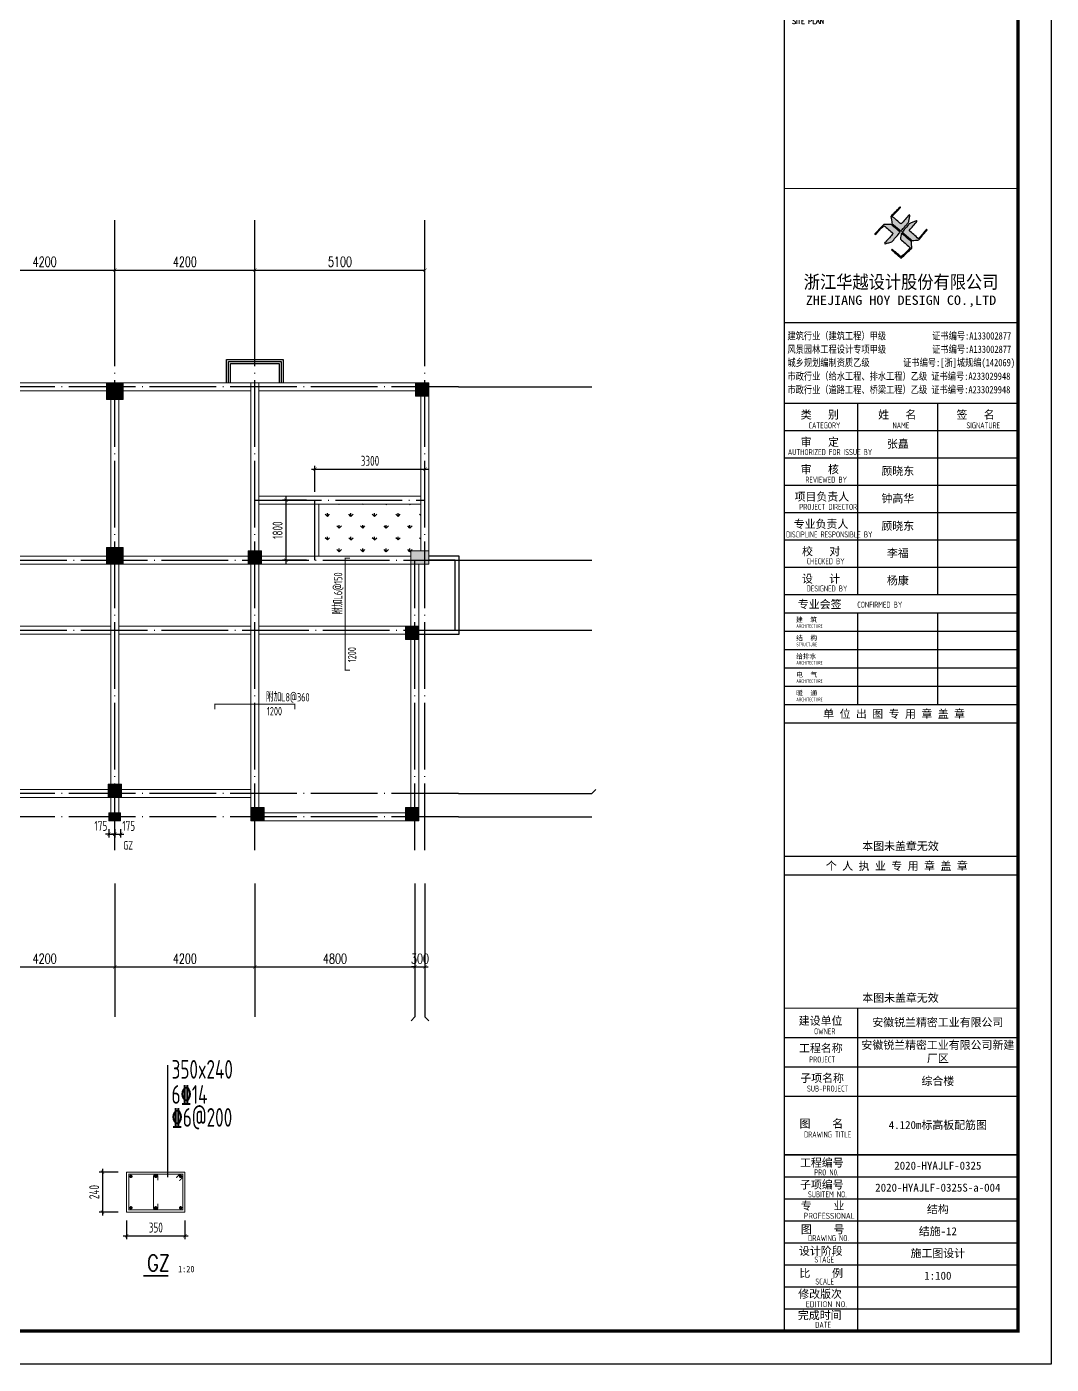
# Model space of a CAD drawing. Extents: x -638872 to -278819, y -139534 to 213996.
# Drawn here: x -489560 to -458845, y -98713 to -58603 of the extents above; entities that cross this region are included whole.
import ezdxf
from ezdxf.enums import TextEntityAlignment as Align

# ---------------------------------------------------------------- set-up
doc = ezdxf.new("R2010")
doc.units = 0
doc.header["$LTSCALE"] = 1000
doc.header["$MEASUREMENT"] = 0
doc.linetypes.add('DOTE', pattern=[2.42, 2, -0.2, 0.02, -0.2])
doc.linetypes.add('线型3', pattern=[500, 300, -200])
doc.layers.get('0').update_dxf_attribs({"linetype": 'CONTINUOUS'})
doc.layers.get('Defpoints').update_dxf_attribs({"linetype": 'CONTINUOUS'})
for name, color, linetype in [('AXIS', 171, 'CONTINUOUS'), ('DIM_SYMB', 3, 'CONTINUOUS'), ('DOTE', 14, 'DOTE'), ('PUB_TEXT', 7, 'CONTINUOUS'), ('PUB_TITLE', 171, 'CONTINUOUS'), ('S_WALL', 9, 'CONTINUOUS'), ('TEXT', 7, 'CONTINUOUS'), ('TK', 4, 'CONTINUOUS'), ('室外线条', 151, 'CONTINUOUS'), ('栏杆', 144, 'CONTINUOUS')]:
    doc.layers.add(name, color=color, linetype=linetype)
for name, color, linetype, lineweight in [('COLU', 7, 'CONTINUOUS', 0), ('COLU_HATCH', 251, 'CONTINUOUS', 0), ('DIM', 3, 'CONTINUOUS', 0), ('FLOOR_UP_REIN', 13, 'CONTINUOUS', 0), ('FLOOR_UP_TEXT', 7, 'CONTINUOUS', 0), ('REIND', 1, 'CONTINUOUS', 0), ('REINL', 1, 'CONTINUOUS', 0), ('梁', 4, 'CONTINUOUS', 18), ('梁原位标注', 7, 'CONTINUOUS', 25), ('梁虚线', 134, '线型3', 18)]:
    doc.layers.add(name, color=color, linetype=linetype, lineweight=lineweight)
doc.styles.add('-宋体', font='', dxfattribs={"width": 0.8})
doc.styles.add('_HZTXT', font='txt.shx', dxfattribs={"width": 0.6, "bigfont": 'HZTXT.shx'})
doc.styles.add('_TCH_DIM_T3', font='SIMPLEX', dxfattribs={"width": 0.705882, "bigfont": 'GBCBIG'})
doc.styles.add('FromPkpm', font='Pkpmeng', dxfattribs={"width": 0.7, "bigfont": 'hztxt'})
doc.styles.add('HT', font='simhei.ttf', dxfattribs={"width": 0.8})
doc.styles.add('ROMANS', font='romans', dxfattribs={"width": 0.65, "height": 231.275})
doc.styles.add('TSSD_Dimension', font='tssdeng.shx', dxfattribs={"width": 0.7, "bigfont": 'hztxt.shx'})
doc.styles.add('TSSD_REIN', font='tssdeng.shx', dxfattribs={"width": 0.7, "bigfont": 'tssdchn.shx'})
doc.styles.add('YAYA', font='', dxfattribs={"width": 0.8, "height": 1})
doc.styles.add('图签宋体', font='', dxfattribs={"height": 300})
doc.styles.add('图签黑体', font='simhei.ttf', dxfattribs={"height": 550})
doc.styles.get('-宋体').set_extended_font_data('SimSun')
doc.styles.get('YAYA').set_extended_font_data('SimSun')
doc.styles.get('图签宋体').set_extended_font_data('NSimSun')
doc.dimstyles.new('_TCH_ARCH&&100', dxfattribs={"dimtxt": 297.5, "dimasz": 100, "dimexe": 250, "dimexo": 300, "dimgap": 100, "dimtad": 1, "dimdec": 0, "dimzin": 0, "dimdsep": 46, "dimtxsty": '_TCH_DIM_T3', "dimblk": 'ARCHTICK', "dimcen": 0.09, "dimclrt": 7, "dimazin": 2, "dimtfac": 1, "dimtdec": 0, "dimtix": 1, "dimtmove": 2, "dimatfit": 3, "dimfxl": 0, "dimtolj": 1, "dimtzin": 0, "dimarcsym": 0})
doc.dimstyles.new('TSSD_100_100', dxfattribs={"dimtxt": 300, "dimasz": 100, "dimexe": 100, "dimexo": 250, "dimgap": 100, "dimtad": 1, "dimdec": 0, "dimzin": 0, "dimdsep": 46, "dimtxsty": 'TSSD_Dimension', "dimblk": 'ARCHTICK', "dimblk1": 'ARCHTICK', "dimblk2": 'ARCHTICK', "dimcen": 0, "dimdle": 100, "dimclrt": 7, "dimadec": 0, "dimazin": 0, "dimtfac": 1, "dimtdec": 0, "dimtix": 1, "dimtmove": 2, "dimatfit": 3, "dimfxl": 0, "dimtolj": 1, "dimtzin": 0, "dimarcsym": 0})

# ---------------------------------------------------------------- blocks, each defined once
blk = doc.blocks.new('_ArchTick')
at = {"color": 0, "linetype": 'ByBlock', "const_width": 0.15}
blk.add_lwpolyline([(-0.5, -0.5), (0.5, 0.5)], dxfattribs=at)
blk = doc.blocks.new('*D433')
at = {"layer": 'Defpoints', "color": 0}
for p in [(-486567, -92949), (-487289, -94149), (-486567, -94149)]:
    blk.add_point(p, dxfattribs=at)
at = {"layer": 'DIM', "color": 0, "lineweight": -2}
for p, q in [((-486817, -92949), (-487389, -92949)), ((-487289, -92849), (-487289, -94249)), ((-486817, -94149), (-487389, -94149))]:
    blk.add_line(p, q, dxfattribs=at)
at = {"layer": 'DIM', "color": 0, "lineweight": -2, "xscale": 100, "yscale": 100, "zscale": 100}
for p, rotation in [((-487289, -92949), 90), ((-487289, -94149), 270)]:
    blk.add_blockref('_ArchTick', p, dxfattribs=dict(at, rotation=rotation))
at = {"layer": 'DIM', "color": 7, "insert": (-487539, -93549), "char_height": 300, "attachment_point": 5, "rotation": 90, "style": 'TSSD_Dimension'}
blk.add_mtext('\\A1;240', dxfattribs=at)
blk = doc.blocks.new('*D434')
at = {"layer": 'Defpoints', "color": 0}
for p in [(-486567, -94149), (-484817, -94149), (-484817, -94863)]:
    blk.add_point(p, dxfattribs=at)
at = {"layer": 'DIM', "color": 0, "lineweight": -2}
for p, q in [((-486567, -94399), (-486567, -94963)), ((-484817, -94399), (-484817, -94963)), ((-486667, -94863), (-484717, -94863))]:
    blk.add_line(p, q, dxfattribs=at)
at = {"layer": 'DIM', "color": 0, "lineweight": -2, "xscale": 100, "yscale": 100, "zscale": 100, "rotation": 180}
blk.add_blockref('_ArchTick', (-486567, -94863), dxfattribs=at)
at = {"layer": 'DIM', "color": 0, "lineweight": -2, "xscale": 100, "yscale": 100, "zscale": 100}
blk.add_blockref('_ArchTick', (-484817, -94863), dxfattribs=at)
at = {"layer": 'DIM', "color": 7, "insert": (-485692, -94613), "char_height": 300, "attachment_point": 5, "style": 'TSSD_Dimension'}
blk.add_mtext('\\A1;350', dxfattribs=at)
blk = doc.blocks.new('*D445')
at = {"layer": 'Defpoints', "color": 0}
for p in [(-487096, -82419), (-486921, -82419), (-486921, -82817)]:
    blk.add_point(p, dxfattribs=at)
at = {"layer": 'DIM', "color": 0, "lineweight": -2}
for p, q in [((-487096, -82817), (-487196, -82817)), ((-487096, -82669), (-487096, -82917)), ((-487096, -82817), (-486921, -82817)), ((-486921, -82669), (-486921, -82917)), ((-486921, -82817), (-486821, -82817))]:
    blk.add_line(p, q, dxfattribs=at)
at = {"layer": 'DIM', "color": 0, "lineweight": -2, "xscale": 100, "yscale": 100, "zscale": 100}
blk.add_blockref('_ArchTick', (-487096, -82817), dxfattribs=at)
at = {"layer": 'DIM', "color": 0, "lineweight": -2, "xscale": 100, "yscale": 100, "zscale": 100, "rotation": 180}
blk.add_blockref('_ArchTick', (-486921, -82817), dxfattribs=at)
at = {"layer": 'DIM', "color": 7, "insert": (-487338, -82567), "char_height": 300, "attachment_point": 5, "style": 'TSSD_Dimension'}
blk.add_mtext('\\A1;175', dxfattribs=at)
blk = doc.blocks.new('*D446')
at = {"layer": 'Defpoints', "color": 0}
for p in [(-486921, -82419), (-486746, -82419), (-486746, -82817)]:
    blk.add_point(p, dxfattribs=at)
at = {"layer": 'DIM', "color": 0, "lineweight": -2}
for p, q in [((-486921, -82817), (-487021, -82817)), ((-486921, -82669), (-486921, -82917)), ((-486921, -82817), (-486746, -82817)), ((-486746, -82669), (-486746, -82917)), ((-486746, -82817), (-486646, -82817))]:
    blk.add_line(p, q, dxfattribs=at)
at = {"layer": 'DIM', "color": 0, "lineweight": -2, "xscale": 100, "yscale": 100, "zscale": 100}
blk.add_blockref('_ArchTick', (-486921, -82817), dxfattribs=at)
at = {"layer": 'DIM', "color": 0, "lineweight": -2, "xscale": 100, "yscale": 100, "zscale": 100, "rotation": 180}
blk.add_blockref('_ArchTick', (-486746, -82817), dxfattribs=at)
at = {"layer": 'DIM', "color": 7, "insert": (-486504, -82567), "char_height": 300, "attachment_point": 5, "style": 'TSSD_Dimension'}
blk.add_mtext('\\A1;175', dxfattribs=at)
blk = doc.blocks.new('*D452')
at = {"layer": 'Defpoints', "color": 0}
for p in [(-480921, -72799), (-481791, -74599), (-480921, -74599)]:
    blk.add_point(p, dxfattribs=at)
at = {"layer": 'DIM', "color": 0, "lineweight": -2}
for p, q in [((-481171, -72799), (-481891, -72799)), ((-481791, -72699), (-481791, -74699)), ((-481171, -74599), (-481891, -74599))]:
    blk.add_line(p, q, dxfattribs=at)
at = {"layer": 'DIM', "color": 0, "lineweight": -2, "xscale": 100, "yscale": 100, "zscale": 100}
for p, rotation in [((-481791, -72799), 90), ((-481791, -74599), 270)]:
    blk.add_blockref('_ArchTick', p, dxfattribs=dict(at, rotation=rotation))
at = {"layer": 'DIM', "color": 7, "insert": (-482041, -73699), "char_height": 300, "attachment_point": 5, "rotation": 90, "style": 'TSSD_Dimension'}
blk.add_mtext('\\A1;1800', dxfattribs=at)
blk = doc.blocks.new('*D453')
at = {"layer": 'Defpoints', "color": 0}
for p in [(-477621, -71871), (-480921, -72799), (-477621, -72799)]:
    blk.add_point(p, dxfattribs=at)
at = {"layer": 'DIM', "color": 0, "lineweight": -2}
for p, q in [((-480921, -72549), (-480921, -71771)), ((-477621, -72549), (-477621, -71771)), ((-481021, -71871), (-477521, -71871))]:
    blk.add_line(p, q, dxfattribs=at)
at = {"layer": 'DIM', "color": 0, "lineweight": -2, "xscale": 100, "yscale": 100, "zscale": 100, "rotation": 180}
blk.add_blockref('_ArchTick', (-480921, -71871), dxfattribs=at)
at = {"layer": 'DIM', "color": 0, "lineweight": -2, "xscale": 100, "yscale": 100, "zscale": 100}
blk.add_blockref('_ArchTick', (-477621, -71871), dxfattribs=at)
at = {"layer": 'DIM', "color": 7, "insert": (-479271, -71621), "char_height": 300, "attachment_point": 5, "style": 'TSSD_Dimension'}
blk.add_mtext('\\A1;3300', dxfattribs=at)
blk = doc.blocks.new('A$C053D6479')
at = {"layer": 'PUB_TITLE'}
h = blk.add_hatch(color=256, dxfattribs=at)
h.dxf.hatch_style = 1
edge = h.paths.add_edge_path()
edge.add_spline(control_points=[(1026, 827), (1105, 920), (1188, 1008), (1266, 1102)], knot_values=[13, 13, 13, 13, 14, 14, 14, 14], degree=3, periodic=0)
edge.add_spline(control_points=[(1266, 1102), (1258, 1111), (1249, 1119), (1239, 1116)], knot_values=[12, 12, 12, 12, 13, 13, 13, 13], degree=3, periodic=0)
edge.add_spline(control_points=[(1239, 1116), (1210, 1107), (1179, 1092), (1144, 1077)], knot_values=[11, 11, 11, 11, 12, 12, 12, 12], degree=3, periodic=0)
edge.add_spline(control_points=[(1144, 1077), (1109, 1063), (1069, 1053), (1047, 1038)], knot_values=[10, 10, 10, 10, 11, 11, 11, 11], degree=3, periodic=0)
edge.add_spline(control_points=[(1047, 1038), (1028, 1026), (1007, 992), (991, 972)], knot_values=[9, 9, 9, 9, 10, 10, 10, 10], degree=3, periodic=0)
edge.add_spline(control_points=[(991, 972), (942, 913), (899, 868), (849, 810)], knot_values=[8, 8, 8, 8, 9, 9, 9, 9], degree=3, periodic=0)
edge.add_spline(control_points=[(849, 810), (842, 801), (822, 776), (822, 775)], knot_values=[7, 7, 7, 7, 8, 8, 8, 8], degree=3, periodic=0)
edge.add_spline(control_points=[(822, 775), (823, 771), (848, 752), (859, 744)], knot_values=[6, 6, 6, 6, 7, 7, 7, 7], degree=3, periodic=0)
edge.add_spline(control_points=[(859, 744), (949, 670), (1035, 592), (1122, 521)], knot_values=[5, 5, 5, 5, 6, 6, 6, 6], degree=3, periodic=0)
edge.add_spline(control_points=[(1122, 521), (1153, 527), (1185, 530), (1217, 533)], knot_values=[4, 4, 4, 4, 5, 5, 5, 5], degree=3, periodic=0)
edge.add_spline(control_points=[(1217, 533), (1246, 535), (1293, 532), (1316, 542)], knot_values=[3, 3, 3, 3, 4, 4, 4, 4], degree=3, periodic=0)
edge.add_spline(control_points=[(1316, 542), (1327, 547), (1338, 565), (1349, 579)], knot_values=[2, 2, 2, 2, 3, 3, 3, 3], degree=3, periodic=0)
edge.add_spline(control_points=[(1349, 579), (1423, 670), (1507, 759), (1572, 848)], knot_values=[1, 1, 1, 1, 2, 2, 2, 2], degree=3, periodic=0)
edge.add_spline(control_points=[(1572, 848), (1564, 852), (1561, 861), (1551, 862)], knot_values=[0, 0, 0, 0, 1, 1, 1, 1], degree=3, periodic=0)
edge.add_spline(control_points=[(1551, 862), (1469, 769), (1393, 671), (1310, 579)], knot_values=[15, 15, 15, 15, 16, 16, 16, 16], degree=3, periodic=0)
edge.add_spline(control_points=[(1310, 579), (1216, 662), (1118, 742), (1026, 827)], knot_values=[14, 14, 14, 14, 15, 15, 15, 15], degree=3, periodic=0)
at = {"layer": 'TK'}
h = blk.add_hatch(color=256, dxfattribs=at)
h.dxf.hatch_style = 2
edge = h.paths.add_edge_path()
edge.add_spline(control_points=[(906, 946), (906, 946), (906, 946), (866, 899), (814, 839), (806, 829), (789, 806), (787, 806), (777, 804), (728, 856), (719, 864), (651, 922), (580, 978), (514, 1036), (509, 1106), (488, 1176), (479, 1247), (570, 1343), (663, 1436), (758, 1526), (764, 1523), (768, 1518), (774, 1515), (693, 1422), (599, 1343), (520, 1249), (607, 1171), (698, 1096), (789, 1021), (874, 1109), (950, 1206), (1031, 1298), (1066, 1286), (1054, 1262), (1045, 1224), (1036, 1188), (1031, 1158), (1024, 1121), (1020, 1104), (1017, 1085), (1012, 1071), (1004, 1052), (976, 1026), (956, 1003), (906, 946)], knot_values=[-1, 0, 0, 0, 0, 0.0001, 1, 1, 1, 2, 2, 2, 3, 3, 3, 4, 4, 4, 5, 5, 5, 6, 6, 6, 7, 7, 7, 8, 8, 8, 9, 9, 9, 10, 10, 10, 11, 11, 11, 12, 12, 12, 13, 13, 13, 14, 14, 14, 14], degree=3, periodic=0)
h = blk.add_hatch(color=256, dxfattribs=at)
h.dxf.hatch_style = 2
edge = h.paths.add_edge_path()
edge.add_spline(control_points=[(291, 452), (291, 452), (291, 452), (313, 470), (322, 480), (400, 566), (477, 652), (553, 736), (460, 815), (366, 894), (270, 970), (183, 883), (101, 791), (16, 703), (-18, 714), (9, 735), (28, 755), (103, 838), (192, 930), (266, 1005), (319, 1009), (387, 1005), (442, 1007), (456, 1008), (472, 1011), (485, 1007), (507, 1000), (534, 967), (555, 949), (624, 891), (699, 833), (760, 773), (689, 691), (614, 604), (539, 517), (529, 505), (516, 487), (506, 482), (492, 475), (469, 472), (452, 467), (416, 456), (383, 448), (342, 438), (323, 433), (297, 422), (293, 440), (291, 452)], knot_values=[-1, 0, 0, 0, 0, 0.0001, 1, 1, 1, 2, 2, 2, 3, 3, 3, 4, 4, 4, 5, 5, 5, 6, 6, 6, 7, 7, 7, 8, 8, 8, 9, 9, 9, 10, 10, 10, 11, 11, 11, 12, 12, 12, 13, 13, 13, 14, 14, 14, 15, 15, 15, 15], degree=3, periodic=0)
h = blk.add_hatch(color=256, dxfattribs=at)
h.dxf.hatch_style = 2
edge = h.paths.add_edge_path()
edge.add_spline(control_points=[(662, 103), (662, 103), (662, 103), (616, 143), (568, 186), (545, 207), (518, 224), (499, 250), (501, 259), (511, 261), (516, 267), (609, 192), (696, 111), (785, 33), (883, 118), (977, 208), (1070, 298), (992, 373), (892, 456), (803, 534), (791, 544), (768, 561), (766, 569), (761, 588), (776, 634), (780, 655), (785, 690), (788, 721), (795, 746), (897, 661), (998, 576), (1097, 490), (1100, 425), (1106, 361), (1107, 294), (1018, 207), (925, 121), (830, 33), (818, 21), (800, 0), (787, 0), (768, -1), (725, 49), (712, 60), (662, 103)], knot_values=[-1, 0, 0, 0, 0, 0.0001, 1, 1, 1, 2, 2, 2, 3, 3, 3, 4, 4, 4, 5, 5, 5, 6, 6, 6, 7, 7, 7, 8, 8, 8, 9, 9, 9, 10, 10, 10, 11, 11, 11, 12, 12, 12, 13, 13, 13, 14, 14, 14, 14], degree=3, periodic=0)
for points, knots in [([(1031, 1298), (1066, 1286), (1054, 1262), (1045, 1224), (1036, 1188), (1031, 1158), (1024, 1121), (1020, 1104), (1017, 1085), (1012, 1071), (1004, 1052), (976, 1026), (956, 1003), (906, 946), (866, 899), (814, 839), (806, 829), (789, 806), (787, 806), (777, 804), (728, 856), (719, 864), (651, 922), (580, 978), (514, 1036), (509, 1106), (488, 1176), (479, 1247), (570, 1343), (663, 1436), (758, 1526), (764, 1523), (768, 1518), (774, 1515), (693, 1422), (599, 1343), (520, 1249), (607, 1171), (698, 1096), (789, 1021), (874, 1109), (950, 1206), (1031, 1298)], [0, 0, 0, 0, 1, 1, 1, 2, 2, 2, 3, 3, 3, 4, 4, 4, 5, 5, 5, 6, 6, 6, 7, 7, 7, 8, 8, 8, 9, 9, 9, 10, 10, 10, 11, 11, 11, 12, 12, 12, 13, 13, 13, 14, 14, 14, 14]), ([(555, 949), (624, 891), (699, 833), (760, 773), (689, 691), (614, 604), (539, 517), (529, 505), (516, 487), (506, 482), (492, 475), (469, 472), (452, 467), (416, 456), (383, 448), (342, 438), (323, 433), (297, 422), (293, 440), (291, 452), (313, 470), (322, 480), (400, 566), (477, 652), (553, 736), (460, 815), (366, 894), (270, 970), (183, 883), (101, 791), (16, 703), (-18, 714), (9, 735), (28, 755), (103, 838), (192, 930), (266, 1005), (319, 1009), (387, 1005), (442, 1007), (456, 1008), (472, 1011), (485, 1007), (507, 1000), (534, 967), (555, 949)], [0, 0, 0, 0, 1, 1, 1, 2, 2, 2, 3, 3, 3, 4, 4, 4, 5, 5, 5, 6, 6, 6, 7, 7, 7, 8, 8, 8, 9, 9, 9, 10, 10, 10, 11, 11, 11, 12, 12, 12, 13, 13, 13, 14, 14, 14, 15, 15, 15, 15]), ([(1551, 862), (1561, 861), (1564, 852), (1572, 848), (1507, 759), (1423, 670), (1349, 579), (1338, 565), (1327, 547), (1316, 542), (1293, 532), (1246, 535), (1217, 533), (1185, 530), (1153, 527), (1122, 521), (1035, 592), (949, 670), (859, 744), (848, 752), (823, 771), (822, 775), (822, 776), (842, 801), (849, 810), (899, 868), (942, 913), (991, 972), (1007, 992), (1028, 1026), (1047, 1038), (1069, 1053), (1109, 1063), (1144, 1077), (1179, 1092), (1210, 1107), (1239, 1116), (1249, 1119), (1258, 1111), (1266, 1102), (1188, 1008), (1105, 920), (1026, 827), (1118, 742), (1216, 662), (1310, 579), (1393, 671), (1469, 769), (1551, 862)], [0, 0, 0, 0, 1, 1, 1, 2, 2, 2, 3, 3, 3, 4, 4, 4, 5, 5, 5, 6, 6, 6, 7, 7, 7, 8, 8, 8, 9, 9, 9, 10, 10, 10, 11, 11, 11, 12, 12, 12, 13, 13, 13, 14, 14, 14, 15, 15, 15, 16, 16, 16, 16]), ([(1097, 490), (1100, 425), (1106, 361), (1107, 294), (1018, 207), (925, 121), (830, 33), (818, 21), (800, 0), (787, 0), (768, -1), (725, 49), (712, 60), (662, 103), (616, 143), (568, 186), (545, 207), (518, 224), (499, 250), (501, 259), (511, 261), (516, 267), (609, 192), (696, 111), (785, 33), (883, 118), (977, 208), (1070, 298), (992, 373), (892, 456), (803, 534), (791, 544), (768, 561), (766, 569), (761, 588), (776, 634), (780, 655), (785, 690), (788, 721), (795, 746), (897, 661), (998, 576), (1097, 490)], [0, 0, 0, 0, 1, 1, 1, 2, 2, 2, 3, 3, 3, 4, 4, 4, 5, 5, 5, 6, 6, 6, 7, 7, 7, 8, 8, 8, 9, 9, 9, 10, 10, 10, 11, 11, 11, 12, 12, 12, 13, 13, 13, 14, 14, 14, 14])]:
    blk.add_open_spline(points, degree=3, knots=knots, dxfattribs=at)
blk = doc.blocks.new('GeYuanFrame_84261806', base_point=(18.76, 4.34))
at = {"layer": 'PUB_TITLE'}
for points in [[(703.76, 235.14), (703.76, 292.54)], [(727.76, 235.14), (727.76, 292.54)], [(703.76, 202.14), (703.76, 229.64)], [(727.76, 202.14), (727.76, 229.64)], [(703.76, 14.34), (703.76, 111.14)]]:
    blk.add_lwpolyline(points, dxfattribs=at)
at = {"layer": 'TK'}
for p, q in [((43.76, 414.34), (751.76, 414.34)), ((681.76, 316.74), (751.76, 316.74)), ((681.76, 284.34), (751.76, 284.34)), ((681.76, 276.14), (751.76, 276.14)), ((681.76, 267.94), (751.76, 267.94)), ((681.76, 259.74), (751.76, 259.74)), ((681.76, 251.54), (751.76, 251.54)), ((681.76, 243.34), (751.76, 243.34)), ((681.76, 235.14), (751.76, 235.14)), ((681.76, 235.14), (751.76, 235.14)), ((681.76, 102.34), (751.76, 102.34)), ((681.76, 93.54), (751.76, 93.54)), ((681.76, 84.74), (703.76, 84.74)), ((681.76, 84.74), (751.76, 84.74)), ((681.76, 67.18), (751.76, 67.18)), ((681.76, 67.14), (751.76, 67.14)), ((681.76, 60.58), (751.76, 60.58)), ((681.76, 53.98), (751.76, 53.98)), ((681.76, 47.38), (751.76, 47.38)), ((681.76, 40.78), (751.76, 40.78)), ((681.76, 34.18), (751.76, 34.18)), ((681.76, 27.58), (751.76, 27.58)), ((681.76, 20.98), (751.76, 20.98)), ((681.76, 14.34), (751.76, 14.34))]:
    blk.add_line(p, q, dxfattribs=at)
for points in [[(18.76, 424.34), (761.76, 424.34), (761.76, 4.34), (18.76, 4.34), (18.76, 424.34)], [(681.76, 292.54), (751.76, 292.54)], [(681.76, 235.14), (751.76, 235.14)], [(681.76, 229.64), (751.76, 229.64)], [(681.76, 224.14), (751.76, 224.14)], [(681.76, 218.64), (751.76, 218.64)], [(681.76, 213.14), (751.76, 213.14)], [(681.76, 207.64), (751.76, 207.64)], [(681.76, 202.14), (751.76, 202.14)], [(681.76, 196.64), (751.76, 196.64)], [(681.76, 151.14), (751.76, 151.14)]]:
    blk.add_lwpolyline(points, dxfattribs=at)
at = {"layer": 'TK', "const_width": 1}
blk.add_lwpolyline([(751.76, 414.34), (43.76, 414.34), (43.76, 14.34), (751.76, 14.34)], close=True, dxfattribs=at)
at = {"layer": 'TK'}
for points, const_width in [([(681.76, 414.34), (681.76, 14.34)], 0.4), ([(681.76, 356.95), (751.76, 356.95)], 0.35), ([(681.76, 292.54), (751.76, 292.54)], 0.35), ([(681.76, 292.54), (751.76, 292.54)], 0.35), ([(681.76, 235.14), (751.76, 235.14)], 0.35), ([(681.76, 202.14), (751.76, 202.14)], 0.35), ([(681.76, 156.64), (751.76, 156.64)], 0.35), ([(681.76, 111.14), (751.76, 111.14)], 0.35), ([(681.76, 67.18), (751.76, 67.18)], 0.35)]:
    blk.add_lwpolyline(points, dxfattribs=dict(at, const_width=const_width))
at = {"layer": 'PUB_TITLE', "xscale": 0.01000000000021828, "yscale": 0.01000000000021828, "zscale": 0.01}
blk.add_blockref('A$C053D6479', (708.86, 336.08), dxfattribs=at)
at = {"layer": 'TK', "style": '图签宋体'}
for s, height, p in [('总平面', 2.4, (683.9, 409.1)), ('类   别', 2.4, (686.65, 287.9)), ('姓   名', 2.4, (709.87, 287.9)), ('签   名', 2.4, (733.35, 287.9)), ('审   定', 2.4, (686.65, 279.7)), ('审   核', 2.4, (686.65, 271.5)), ('项目负责人', 2.4, (684.8, 263.3)), ('专业负责人', 2.4, (684.56, 255.1)), ('校   对', 2.4, (687.06, 246.9)), ('设   计', 2.4, (687.03, 238.7)), ('专业会签', 2.4, (685.79, 231.05)), ('建  筑', 1.44, (685.28, 226.92)), ('结  构', 1.44, (685.28, 221.42)), ('给排水', 1.44, (685.28, 215.92)), ('电  气', 1.44, (685.28, 210.42)), ('暖  通', 1.44, (685.28, 204.92)), ('单 位 出 图 专 用 章 盖 章', 2.4, (693.39, 198.16)), ('本图未盖章无效', 2.4, (705.1, 158.51)), ('个 人 执 业 专 用 章 盖 章', 2.4, (694.19, 152.58)), ('本图未盖章无效', 2.4, (705.1, 113.01)), ('建设单位', 2.4, (686.06, 106.14)), ('工程名称', 2.4, (686.14, 97.93)), ('子项名称', 2.4, (686.52, 88.95)), ('图    名', 2.4, (686.3, 75.3)), ('工程编号', 2.4, (686.44, 63.58)), ('子项编号', 2.4, (686.44, 57)), ('专    业', 2.4, (686.68, 50.69)), ('图    号', 2.4, (686.69, 43.58)), ('设计阶段', 2.4, (686.12, 37.12)), ('比    例', 2.4, (686.26, 30.44)), ('修改版次', 2.4, (685.91, 24.22)), ('完成时间', 2.4, (685.79, 17.83))]:
    blk.add_text(s, height=height, dxfattribs=at).set_placement(p)
at = {"layer": 'TK'}
for s, height, style, width, p in [('SITE PLAN', 1.697, 'ROMANS', 0.76, (684.02, 406.31)), ('建筑行业（建筑工程）甲级           证书编号:A133002877', 2.2, '-宋体', 0.8, (682.67, 311.64)), ('风景园林工程设计专项甲级           证书编号:A133002877', 2.2, '-宋体', 0.8, (682.67, 307.62)), ('城乡规划编制资质乙级        证书编号:[浙]城规编(142069)', 2.2, '-宋体', 0.8, (682.67, 303.63)), ('市政行业（给水工程、排水工程）乙级 证书编号:A233029948', 2.2, '-宋体', 0.8, (682.67, 299.55)), ('市政行业（道路工程、桥梁工程）乙级 证书编号:A233029948', 2.2, '-宋体', 0.8, (682.67, 295.5)), ('CATEGORY', 1.8, 'TSSD_REIN', 0.7, (688.99, 284.98)), ('NAME', 1.8, 'TSSD_REIN', 0.7, (714.18, 284.98)), ('SIGNATURE', 1.8, 'TSSD_REIN', 0.7, (736.34, 284.98)), ('AUTHORIZED FOR ISSUE BY', 1.8, 'TSSD_REIN', 0.7, (682.79, 276.98)), ('REVIEWED BY', 1.8, 'TSSD_REIN', 0.7, (688.03, 268.72)), ('PROJECT DIRECTOR', 1.8, 'TSSD_REIN', 0.7, (686.22, 260.55)), ('DISCIPLINE RESPONSIBLE BY', 1.8, 'TSSD_REIN', 0.7, (682.25, 252.28)), ('CHECKED BY', 1.8, 'TSSD_REIN', 0.7, (688.42, 244.25)), ('DESIGNED BY', 1.8, 'TSSD_REIN', 0.7, (688.43, 236.08)), ('CONFIRMED BY', 1.8, 'TSSD_REIN', 0.7, (703.61, 231.23)), ('ARCHITECTURE', 1.08, 'TSSD_REIN', 0.7, (685.32, 225.15)), ('STRUCTURE', 1.08, 'TSSD_REIN', 0.7, (685.32, 219.65)), ('ARCHITECTURE', 1.08, 'TSSD_REIN', 0.7, (685.32, 214.15)), ('ARCHITECTURE', 1.08, 'TSSD_REIN', 0.7, (685.32, 208.65)), ('ARCHITECTURE', 1.08, 'TSSD_REIN', 0.7, (685.32, 203.15)), ('OWNER', 1.8, 'TSSD_REIN', 0.7, (690.65, 103.29)), ('PROJECT', 1.8, 'TSSD_REIN', 0.7, (689.19, 94.83)), ('SUB-PROJECT', 1.8, 'TSSD_REIN', 0.7, (688.53, 86.11)), ('DRAWING TITLE', 1.8, 'TSSD_REIN', 0.7, (687.64, 72.34)), ('PRO N0.', 1.8, 'TSSD_REIN', 0.7, (690.68, 60.96)), ('SUBITEM NO.', 1.8, 'TSSD_REIN', 0.7, (688.82, 54.39)), ('PROFESSIONAL', 1.8, 'TSSD_REIN', 0.8, (687.55, 47.95)), ('DRAWING NO.', 1.8, 'TSSD_REIN', 0.7, (688.86, 41.26)), ('STAGE', 1.8, 'TSSD_REIN', 0.7, (690.76, 34.84)), ('SCALE', 1.8, 'TSSD_REIN', 0.7, (691.05, 28.23)), ('EDITION NO.', 1.8, 'TSSD_REIN', 0.8, (688.2, 21.45)), ('DATE', 1.8, 'TSSD_REIN', 0.7, (691, 15.26))]:
    blk.add_text(s, height=height, dxfattribs=dict(at, style=style, width=width)).set_placement(p)
for s, height, style, width, p in [('浙江华越设计股份有限公司', 3.96, 'HT', 0.9, (716.74, 328.97)), ('ZHEJIANG HOY DESIGN CO.,LTD', 2.8, '图签黑体', 1.11, (716.73, 323.1))]:
    blk.add_text(s, height=height, dxfattribs=dict(at, style=style, width=width)).set_placement(p, align=Align.MIDDLE)
at = {"layer": 'TK', "char_height": 2.4, "attachment_point": 5, "style": '图签宋体'}
for s, insert, width in [('张矗', (715.76, 280.21), 24), ('顾晓东', (715.76, 272.04), 24), ('钟高华', (715.76, 263.84), 24), ('顾晓东', (715.76, 255.57), 24), ('李福', (715.76, 247.44), 24), ('杨康', (715.76, 239.24), 24), ('安徽锐兰精密工业有限公司', (727.76, 106.74), 48), ('安徽锐兰精密工业有限公司新建厂区', (727.76, 97.94), 48), ('综合楼', (727.76, 89.14), 48), ('4.120m标高板配筋图', (727.76, 75.94), 48), ('2020-HYAJLF-0325', (727.76, 63.88), 48), ('2020-HYAJLF-0325S-a-004', (727.76, 57.28), 48), ('结构', (727.76, 50.68), 48), ('结施-12', (727.76, 44.08), 48), ('施工图设计', (727.76, 37.48), 48), ('1:100', (727.76, 30.88), 48)]:
    blk.add_mtext(s, dxfattribs=dict(at, insert=insert, width=width))
blk = doc.blocks.new('*D785')
at = {"layer": 'AXIS', "color": 0, "lineweight": -2}
for p, q in [((-491121, -84599), (-491121, -87049)), ((-486921, -84599), (-486921, -87049)), ((-491121, -86799), (-486921, -86799))]:
    blk.add_line(p, q, dxfattribs=at)
at = {"layer": 'Defpoints', "color": 0}
for p in [(-491121, -84299), (-486921, -84299), (-486921, -86799)]:
    blk.add_point(p, dxfattribs=at)
at = {"layer": 'AXIS', "color": 0, "lineweight": -2, "xscale": 100, "yscale": 100, "zscale": 100, "rotation": 180}
blk.add_blockref('_ArchTick', (-491121, -86799), dxfattribs=at)
at = {"layer": 'AXIS', "color": 0, "lineweight": -2, "xscale": 100, "yscale": 100, "zscale": 100}
blk.add_blockref('_ArchTick', (-486921, -86799), dxfattribs=at)
at = {"layer": 'AXIS', "color": 7, "insert": (-489021, -86550), "char_height": 297.5, "attachment_point": 5, "style": '_TCH_DIM_T3'}
blk.add_mtext('\\A1;4200', dxfattribs=at)
blk = doc.blocks.new('*D786')
at = {"layer": 'AXIS', "color": 0, "lineweight": -2}
for p, q in [((-486921, -84599), (-486921, -87049)), ((-482721, -84599), (-482721, -87049)), ((-486921, -86799), (-482721, -86799))]:
    blk.add_line(p, q, dxfattribs=at)
at = {"layer": 'Defpoints', "color": 0}
for p in [(-486921, -84299), (-482721, -84299), (-482721, -86799)]:
    blk.add_point(p, dxfattribs=at)
at = {"layer": 'AXIS', "color": 0, "lineweight": -2, "xscale": 100, "yscale": 100, "zscale": 100, "rotation": 180}
blk.add_blockref('_ArchTick', (-486921, -86799), dxfattribs=at)
at = {"layer": 'AXIS', "color": 0, "lineweight": -2, "xscale": 100, "yscale": 100, "zscale": 100}
blk.add_blockref('_ArchTick', (-482721, -86799), dxfattribs=at)
at = {"layer": 'AXIS', "color": 7, "insert": (-484821, -86550), "char_height": 297.5, "attachment_point": 5, "style": '_TCH_DIM_T3'}
blk.add_mtext('\\A1;4200', dxfattribs=at)
blk = doc.blocks.new('*D787')
at = {"layer": 'AXIS', "color": 0, "lineweight": -2}
for p, q in [((-482721, -84599), (-482721, -87049)), ((-477921, -84599), (-477921, -87049)), ((-482721, -86799), (-477921, -86799))]:
    blk.add_line(p, q, dxfattribs=at)
at = {"layer": 'Defpoints', "color": 0}
for p in [(-482721, -84299), (-477921, -84299), (-477921, -86799)]:
    blk.add_point(p, dxfattribs=at)
at = {"layer": 'AXIS', "color": 0, "lineweight": -2, "xscale": 100, "yscale": 100, "zscale": 100, "rotation": 180}
blk.add_blockref('_ArchTick', (-482721, -86799), dxfattribs=at)
at = {"layer": 'AXIS', "color": 0, "lineweight": -2, "xscale": 100, "yscale": 100, "zscale": 100}
blk.add_blockref('_ArchTick', (-477921, -86799), dxfattribs=at)
at = {"layer": 'AXIS', "color": 7, "insert": (-480321, -86550), "char_height": 297.5, "attachment_point": 5, "style": '_TCH_DIM_T3'}
blk.add_mtext('\\A1;4800', dxfattribs=at)
blk = doc.blocks.new('*D788')
at = {"layer": 'AXIS', "color": 0, "lineweight": -2}
for p, q in [((-477921, -84599), (-477921, -87049)), ((-477621, -84599), (-477621, -87049)), ((-477921, -86799), (-478021, -86799)), ((-477921, -86799), (-477621, -86799)), ((-477621, -86799), (-477521, -86799))]:
    blk.add_line(p, q, dxfattribs=at)
at = {"layer": 'Defpoints', "color": 0}
for p in [(-477921, -84299), (-477621, -84299), (-477621, -86799)]:
    blk.add_point(p, dxfattribs=at)
at = {"layer": 'AXIS', "color": 0, "lineweight": -2, "xscale": 100, "yscale": 100, "zscale": 100}
blk.add_blockref('_ArchTick', (-477921, -86799), dxfattribs=at)
at = {"layer": 'AXIS', "color": 0, "lineweight": -2, "xscale": 100, "yscale": 100, "zscale": 100, "rotation": 180}
blk.add_blockref('_ArchTick', (-477621, -86799), dxfattribs=at)
at = {"layer": 'AXIS', "color": 7, "insert": (-477771, -86550), "char_height": 297.5, "attachment_point": 5, "style": '_TCH_DIM_T3'}
blk.add_mtext('\\A1;300', dxfattribs=at)
blk = doc.blocks.new('*D797')
at = {"layer": 'AXIS', "color": 0, "lineweight": -2}
for p, q in [((-491121, -68099), (-491121, -65649)), ((-486921, -68099), (-486921, -65649)), ((-491121, -65899), (-486921, -65899))]:
    blk.add_line(p, q, dxfattribs=at)
at = {"layer": 'Defpoints', "color": 0}
for p in [(-486921, -65899), (-491121, -68399), (-486921, -68399)]:
    blk.add_point(p, dxfattribs=at)
at = {"layer": 'AXIS', "color": 0, "lineweight": -2, "xscale": 100, "yscale": 100, "zscale": 100, "rotation": 180}
blk.add_blockref('_ArchTick', (-491121, -65899), dxfattribs=at)
at = {"layer": 'AXIS', "color": 0, "lineweight": -2, "xscale": 100, "yscale": 100, "zscale": 100}
blk.add_blockref('_ArchTick', (-486921, -65899), dxfattribs=at)
at = {"layer": 'AXIS', "color": 7, "insert": (-489021, -65650), "char_height": 297.5, "attachment_point": 5, "style": '_TCH_DIM_T3'}
blk.add_mtext('\\A1;4200', dxfattribs=at)
blk = doc.blocks.new('*D798')
at = {"layer": 'AXIS', "color": 0, "lineweight": -2}
for p, q in [((-486921, -68099), (-486921, -65649)), ((-482721, -68099), (-482721, -65649)), ((-486921, -65899), (-482721, -65899))]:
    blk.add_line(p, q, dxfattribs=at)
at = {"layer": 'Defpoints', "color": 0}
for p in [(-482721, -65899), (-486921, -68399), (-482721, -68399)]:
    blk.add_point(p, dxfattribs=at)
at = {"layer": 'AXIS', "color": 0, "lineweight": -2, "xscale": 100, "yscale": 100, "zscale": 100, "rotation": 180}
blk.add_blockref('_ArchTick', (-486921, -65899), dxfattribs=at)
at = {"layer": 'AXIS', "color": 0, "lineweight": -2, "xscale": 100, "yscale": 100, "zscale": 100}
blk.add_blockref('_ArchTick', (-482721, -65899), dxfattribs=at)
at = {"layer": 'AXIS', "color": 7, "insert": (-484821, -65650), "char_height": 297.5, "attachment_point": 5, "style": '_TCH_DIM_T3'}
blk.add_mtext('\\A1;4200', dxfattribs=at)
blk = doc.blocks.new('*D799')
at = {"layer": 'AXIS', "color": 0, "lineweight": -2}
for p, q in [((-482721, -68099), (-482721, -65649)), ((-477621, -68099), (-477621, -65649)), ((-482721, -65899), (-477621, -65899))]:
    blk.add_line(p, q, dxfattribs=at)
at = {"layer": 'Defpoints', "color": 0}
for p in [(-477621, -65899), (-482721, -68399), (-477621, -68399)]:
    blk.add_point(p, dxfattribs=at)
at = {"layer": 'AXIS', "color": 0, "lineweight": -2, "xscale": 100, "yscale": 100, "zscale": 100, "rotation": 180}
blk.add_blockref('_ArchTick', (-482721, -65899), dxfattribs=at)
at = {"layer": 'AXIS', "color": 0, "lineweight": -2, "xscale": 100, "yscale": 100, "zscale": 100}
blk.add_blockref('_ArchTick', (-477621, -65899), dxfattribs=at)
at = {"layer": 'AXIS', "color": 7, "insert": (-480171, -65650), "char_height": 297.5, "attachment_point": 5, "style": '_TCH_DIM_T3'}
blk.add_mtext('\\A1;5100', dxfattribs=at)

msp = doc.modelspace()

# ---------------------------------------------------------------- hatches: boundary and pattern name
at = {"layer": 'COLU_HATCH'}
for points in [[(-486670.9, -69778.92), (-486670.9, -69278.92), (-487170.9, -69278.92), (-487170.9, -69778.92)], [(-477500.9, -69678.92), (-477500.9, -69278.92), (-477900.9, -69278.92), (-477900.9, -69678.92)], [(-486670.9, -74718.92), (-486670.9, -74218.92), (-487170.9, -74218.92), (-487170.9, -74718.92)], [(-482520.9, -74718.92), (-482520.9, -74318.92), (-482920.9, -74318.92), (-482920.9, -74718.92)], [(-477500.9, -74718.92), (-477500.9, -74318.92), (-478040.9, -74318.92), (-478040.9, -74718.92)], [(-477800.9, -76978.92), (-477800.9, -76578.92), (-478200.9, -76578.92), (-478200.9, -76978.92)], [(-486720.9, -81718.92), (-486720.9, -81318.92), (-487120.9, -81318.92), (-487120.9, -81718.92)], [(-487095.9, -82178.92), (-486745.9, -82178.92), (-486745.9, -82418.92), (-487095.9, -82418.92)], [(-482440.9, -82418.92), (-482440.9, -82018.92), (-482840.9, -82018.92), (-482840.9, -82418.92)], [(-477800.9, -82418.92), (-477800.9, -82018.92), (-478200.9, -82018.92), (-478200.9, -82418.92)]]:
    msp.add_hatch(color=256, dxfattribs=at).paths.add_polyline_path(points)
at = {"layer": 'S_WALL'}
h = msp.add_hatch(dxfattribs=at)
h.set_pattern_fill('GRASS', color=256, scale=500, style=0)
h.set_pattern_definition([(90, (-1429132.2, -116065.73), (-353.55339, 353.55339), [93.75, -613.35678]), (45, (-1429132.2, -116065.73), (-353.5534, 353.5534), [93.75, -406.25]), (135, (-1429132.2, -116065.73), (-353.5534, -353.5534), [93.75, -406.25])])
h.paths.add_polyline_path([(-480800.9, -72918.92), (-480800.9, -74418.92), (-478040.9, -74418.92), (-478040.9, -74318.92), (-477740.9, -74318.92), (-477740.9, -72918.92)])

# ---------------------------------------------------------------- linework, layer by layer
msp.add_line((-485333.04, -93102.11), (-485333.04, -89745.15))
at = {"layer": 'AXIS'}
for p, q in [((-486920.9, -68398.92), (-486920.9, -64398.92)), ((-482720.9, -68398.92), (-482720.9, -64398.92)), ((-477620.9, -68398.92), (-477620.9, -64398.92)), ((-476620.9, -69398.92), (-472620.9, -69398.92)), ((-476620.9, -74598.92), (-472620.9, -74598.92)), ((-476620.9, -76698.92), (-472620.9, -76698.92)), ((-476620.9, -81598.92), (-472620.9, -81598.92)), ((-472503.75, -81481.76), (-472620.9, -81598.92)), ((-476620.9, -82298.92), (-472620.9, -82298.92)), ((-486920.9, -84298.92), (-486920.9, -88298.92)), ((-482720.9, -84298.92), (-482720.9, -88298.92)), ((-477920.9, -84298.92), (-477920.9, -88298.92)), ((-477620.9, -84298.92), (-477620.9, -88298.92)), ((-478038.06, -88416.08), (-477920.9, -88298.92)), ((-477503.75, -88416.08), (-477620.9, -88298.92))]:
    msp.add_line(p, q, dxfattribs=at)
at = {"layer": 'COLU'}
for points in [[(-486670.9, -69778.92), (-486670.9, -69278.92), (-487170.9, -69278.92), (-487170.9, -69778.92)], [(-477500.9, -69678.92), (-477500.9, -69278.92), (-477900.9, -69278.92), (-477900.9, -69678.92)], [(-486670.9, -74718.92), (-486670.9, -74218.92), (-487170.9, -74218.92), (-487170.9, -74718.92)], [(-482520.9, -74718.92), (-482520.9, -74318.92), (-482920.9, -74318.92), (-482920.9, -74718.92)], [(-477500.9, -74718.92), (-477500.9, -74318.92), (-478040.9, -74318.92), (-478040.9, -74718.92)], [(-477800.9, -76978.92), (-477800.9, -76578.92), (-478200.9, -76578.92), (-478200.9, -76978.92)], [(-486720.9, -81718.92), (-486720.9, -81318.92), (-487120.9, -81318.92), (-487120.9, -81718.92)], [(-487095.9, -82178.92), (-486745.9, -82178.92), (-486745.9, -82418.92), (-487095.9, -82418.92)], [(-482440.9, -82418.92), (-482440.9, -82018.92), (-482840.9, -82018.92), (-482840.9, -82418.92)], [(-477800.9, -82418.92), (-477800.9, -82018.92), (-478200.9, -82018.92), (-478200.9, -82418.92)], [(-486566.74, -92949.43), (-484816.74, -92949.43), (-484816.74, -94149.43), (-486566.74, -94149.43)]]:
    msp.add_lwpolyline(points, close=True, dxfattribs=at)
at = {"layer": 'DIM_SYMB', "const_width": 49.99}
msp.add_lwpolyline([(-486070.1, -96059.59), (-485313.82, -96059.59)], dxfattribs=at)
at = {"layer": 'DOTE', "color": 8, "linetype": 'DOTE'}
for p, q in [((-486920.9, -83298.92), (-486920.9, -68398.92)), ((-482720.9, -83298.92), (-482720.9, -68398.92)), ((-477620.9, -83298.92), (-477620.9, -68398.92)), ((-476620.9, -69398.92), (-521820.9, -69398.92)), ((-482720.9, -72798.92), (-477620.9, -72798.92)), ((-480920.9, -74598.92), (-480920.9, -72798.92)), ((-521820.9, -74598.92), (-476620.9, -74598.92)), ((-477920.9, -83298.92), (-477920.9, -74598.92)), ((-521820.9, -76698.92), (-476620.9, -76698.92)), ((-476620.9, -81598.92), (-521820.9, -81598.92)), ((-476620.9, -82298.92), (-521820.9, -82298.92))]:
    msp.add_line(p, q, dxfattribs=at)
at = {"layer": 'FLOOR_UP_REIN', "const_width": 30}
for points in [[(-479867.27, -74538.88), (-480017.27, -74538.88), (-480017.27, -77898.92), (-479867.27, -77898.92)], [(-481520.9, -79070.11), (-481520.9, -78920.11), (-483920.9, -78920.11), (-483920.9, -79070.11)]]:
    msp.add_lwpolyline(points, dxfattribs=at)
at = {"layer": 'REIND', "const_width": 50}
for points in [[(-486461.74, -93079.43, 1), (-486411.74, -93079.43, 1)], [(-485719.21, -93079.43, 1), (-485669.21, -93079.43, 1)], [(-484971.74, -93079.43, 1), (-484921.74, -93079.43, 1)], [(-486461.74, -94019.43, 1), (-486411.74, -94019.43, 1)], [(-485719.21, -94019.43, 1), (-485669.21, -94019.43, 1)], [(-484971.74, -94019.43, 1), (-484921.74, -94019.43, 1)]]:
    msp.add_lwpolyline(points, format="xyb", close=True, dxfattribs=at)
at = {"layer": 'REINL', "const_width": 30}
msp.add_lwpolyline([(-484881.74, -93014.43), (-486501.74, -93014.43), (-486501.74, -94084.43), (-484881.74, -94084.43)], close=True, dxfattribs=at)
msp.add_lwpolyline([(-485629.21, -93199.43), (-485629.21, -93079.43, 1), (-485759.21, -93079.43), (-485759.21, -94019.43, 1), (-485629.21, -94019.43), (-485629.21, -93899.43)], format="xyb", dxfattribs=at)
for points in [[(-485077.56, -93118.32), (-484973.6, -93014.43)], [(-484881.74, -93106.29), (-484985.64, -93210.25)]]:
    msp.add_lwpolyline(points, dxfattribs=at)
at = {"layer": '室外线条'}
for points in [[(-483570.9, -69278.92), (-483570.9, -68578.92), (-481870.9, -68578.92), (-481870.9, -69278.92)], [(-477800.9, -76818.92), (-476600.9, -76818.92), (-476600.9, -74478.92), (-477500.9, -74478.92)], [(-477800.9, -76698.92), (-476720.9, -76698.92), (-476720.9, -74598.92), (-477500.9, -74598.92)]]:
    msp.add_lwpolyline(points, dxfattribs=at)
at = {"layer": '栏杆'}
for points in [[(-483510.9, -69278.92), (-483510.9, -68638.92), (-481930.9, -68638.92), (-481930.9, -69278.92)], [(-483450.9, -69278.92), (-483450.9, -68698.92), (-481990.9, -68698.92), (-481990.9, -69278.92)]]:
    msp.add_lwpolyline(points, dxfattribs=at)
at = {"layer": '梁', "lineweight": 18, "ltscale": 1}
for p, q in [((-495200.9, -69278.92), (-487170.9, -69278.92)), ((-486670.9, -69278.92), (-482840.9, -69278.92)), ((-482840.9, -69278.92), (-482600.9, -69278.92)), ((-482600.9, -69278.92), (-477900.9, -69278.92)), ((-477500.9, -72798.92), (-477500.9, -69678.92)), ((-480920.9, -72918.92), (-477740.9, -72918.92)), ((-480800.9, -74478.92), (-480800.9, -72918.92)), ((-477740.9, -74318.92), (-477740.9, -72798.92)), ((-477500.9, -74318.92), (-477500.9, -72798.92)), ((-480920.9, -74478.92), (-478040.9, -74478.92)), ((-477800.9, -76578.92), (-477800.9, -74718.92)), ((-477800.9, -82018.92), (-477800.9, -76978.92)), ((-494940.9, -81718.92), (-487120.9, -81718.92)), ((-487040.9, -82298.92), (-487040.9, -81718.92)), ((-486800.9, -82298.92), (-486800.9, -81718.92)), ((-486720.9, -81718.92), (-482840.9, -81718.92)), ((-482840.9, -82018.92), (-482840.9, -81598.92)), ((-486800.9, -82298.92), (-487040.9, -82298.92)), ((-486800.9, -82298.92), (-487040.9, -82298.92)), ((-486800.9, -82418.92), (-487040.9, -82418.92)), ((-482440.9, -82418.92), (-478200.9, -82418.92))]:
    msp.add_line(p, q, dxfattribs=at)
at = {"layer": '梁虚线', "lineweight": 18, "ltscale": 1}
for p, q in [((-482840.9, -74318.92), (-482840.9, -69278.92)), ((-482600.9, -74318.92), (-482600.9, -69278.92)), ((-495200.9, -69518.92), (-487170.9, -69518.92)), ((-487040.9, -74218.92), (-487040.9, -69778.92)), ((-486800.9, -74218.92), (-486800.9, -69778.92)), ((-486670.9, -69518.92), (-482840.9, -69518.92)), ((-482600.9, -69518.92), (-477900.9, -69518.92)), ((-477740.9, -72798.92), (-477740.9, -69678.92)), ((-482600.9, -72678.92), (-480920.9, -72678.92)), ((-482600.9, -72918.92), (-480920.9, -72918.92)), ((-480920.9, -72678.92), (-477740.9, -72678.92)), ((-480920.9, -74478.92), (-480920.9, -72918.92)), ((-494940.9, -74478.92), (-487170.9, -74478.92)), ((-486670.9, -74478.92), (-482920.9, -74478.92)), ((-482520.9, -74478.92), (-480920.9, -74478.92)), ((-494940.9, -74718.92), (-487170.9, -74718.92)), ((-487040.9, -81318.92), (-487040.9, -74718.92)), ((-486800.9, -81318.92), (-486800.9, -74718.92)), ((-486670.9, -74718.92), (-482920.9, -74718.92)), ((-482840.9, -81598.92), (-482840.9, -74718.92)), ((-482600.9, -81598.92), (-482600.9, -74718.92)), ((-482520.9, -74718.92), (-480920.9, -74718.92)), ((-480920.9, -74718.92), (-478040.9, -74718.92)), ((-478040.9, -76578.92), (-478040.9, -74718.92)), ((-491000.9, -76578.92), (-487040.9, -76578.92)), ((-486800.9, -76578.92), (-482840.9, -76578.92)), ((-482600.9, -76578.92), (-478200.9, -76578.92)), ((-491000.9, -76818.92), (-487040.9, -76818.92)), ((-486800.9, -76818.92), (-482840.9, -76818.92)), ((-482600.9, -76818.92), (-478200.9, -76818.92)), ((-478040.9, -82018.92), (-478040.9, -76978.92)), ((-494940.9, -81478.92), (-487120.9, -81478.92)), ((-486720.9, -81478.92), (-482840.9, -81478.92)), ((-482600.9, -82018.92), (-482600.9, -81598.92)), ((-482440.9, -82178.92), (-478200.9, -82178.92))]:
    msp.add_line(p, q, dxfattribs=at)

# ---------------------------------------------------------------- block references
at = {"layer": 'COLU_HATCH', "xscale": 100, "yscale": 100, "zscale": 100}
msp.add_blockref('GeYuanFrame_84261806', (-533145.38, -98712.58), dxfattribs=at)

# ---------------------------------------------------------------- texts
at = {"layer": 'FLOOR_UP_TEXT', "style": 'TSSD_REIN', "width": 0.7}
for s, p in [('附加L6@150', (-480100.6, -76231.68)), ('1200', (-479683.94, -77661.18))]:
    msp.add_text(s, height=250, rotation=90, dxfattribs=at).set_placement(p)
for s, p in [('附加L8@360', (-482387.57, -78836.78)), ('1200', (-482361.38, -79253.45))]:
    msp.add_text(s, height=250, dxfattribs=at).set_placement(p)
at = {"layer": 'PUB_TEXT', "width": 0.8}
for s, height, style, p in [('GZ', 484.764, '_HZTXT', (-485952.76, -95918.96)), ('1:20', 188.819, 'YAYA', (-485024.27, -95951.74))]:
    msp.add_text(s, height=height, dxfattribs=dict(at, style=style)).set_placement(p)
at = {"layer": 'TEXT', "style": 'TSSD_REIN', "width": 0.7}
for s, p in [('350x240', (-485218.44, -90317.37)), ('6\x8414', (-485218.44, -91069.98)), ('\x846@200', (-485218.44, -91757.98))]:
    msp.add_text(s, height=560, dxfattribs=at).set_placement(p, align=Align.BOTTOM_LEFT)
at = {"layer": '梁原位标注', "lineweight": 25, "style": 'FromPkpm', "width": 0.7}
msp.add_text('GZ', height=250, dxfattribs=at).set_placement((-486520.87, -83027), align=Align.TOP_CENTER)

# ---------------------------------------------------------------- dimensions: what is measured, and where the dimension line sits
at = {"layer": 'AXIS'}
for p1, p2, distance, text, picture, middle in [((-491120.9, -68398.92), (-486920.9, -68398.92), 2500, '4200', '*D797', (-489020.9, -65650.17)), ((-486920.9, -68398.92), (-482720.9, -68398.92), 2500, '4200', '*D798', (-484820.9, -65650.17)), ((-482720.9, -68398.92), (-477620.9, -68398.92), 2500, '5100', '*D799', (-480170.9, -65650.17)), ((-491120.9, -84298.92), (-486920.9, -84298.92), -2500, '4200', '*D785', (-489020.9, -86550.17)), ((-486920.9, -84298.92), (-482720.9, -84298.92), -2500, '4200', '*D786', (-484820.9, -86550.17)), ((-482720.9, -84298.92), (-477920.9, -84298.92), -2500, '4800', '*D787', (-480320.9, -86550.17)), ((-477920.9, -84298.92), (-477620.9, -84298.92), -2500, '300', '*D788', (-477770.9, -86550.17))]:
    dim = msp.add_aligned_dim(p1=p1, p2=p2, distance=distance, text=text, dimstyle='_TCH_ARCH&&100', dxfattribs=at)
    dim.commit()
    dim.dimension.update_dxf_attribs({"geometry": picture, "text_midpoint": middle})
at = {"layer": 'DIM'}
dim = msp.add_linear_dim(base=(-477620.9, -71871.16), p1=(-480920.9, -72798.92), p2=(-477620.9, -72798.92), dimstyle='TSSD_100_100', dxfattribs=at)
dim.commit()
dim.dimension.update_dxf_attribs({"geometry": '*D453', "text_midpoint": (-479270.9, -71621.16)})
dim = msp.add_linear_dim(base=(-481791.17, -74598.92), p1=(-480920.9, -72798.92), p2=(-480920.9, -74598.92), angle=90, dimstyle='TSSD_100_100', dxfattribs=at)
dim.commit()
dim.dimension.update_dxf_attribs({"geometry": '*D452', "text_midpoint": (-482041.17, -73698.92)})
for base, p1, p2, picture, middle in [((-486920.9, -82817.18), (-487095.9, -82418.92), (-486920.9, -82418.92), '*D445', (-487337.83, -82567.18)), ((-486745.9, -82817.18), (-486920.9, -82418.92), (-486745.9, -82418.92), '*D446', (-486503.98, -82567.18))]:
    dim = msp.add_linear_dim(base=base, p1=p1, p2=p2, dimstyle='TSSD_100_100', dxfattribs=at)
    dim.commit()
    dim.dimension.update_dxf_attribs({"geometry": picture, "text_midpoint": middle, "dimtype": 128})
dim = msp.add_linear_dim(base=(-487289.2, -94149.43), p1=(-486566.74, -92949.43), p2=(-486566.74, -94149.43), angle=90, text='240', dimstyle='TSSD_100_100', dxfattribs=at)
dim.commit()
dim.dimension.update_dxf_attribs({"geometry": '*D433', "text_midpoint": (-487539.2, -93549.43)})
dim = msp.add_linear_dim(base=(-484816.74, -94863.23), p1=(-486566.74, -94149.43), p2=(-484816.74, -94149.43), text='350', dimstyle='TSSD_100_100', dxfattribs=at)
dim.commit()
dim.dimension.update_dxf_attribs({"geometry": '*D434', "text_midpoint": (-485691.74, -94613.23)})

doc.saveas('drawing.dxf')
